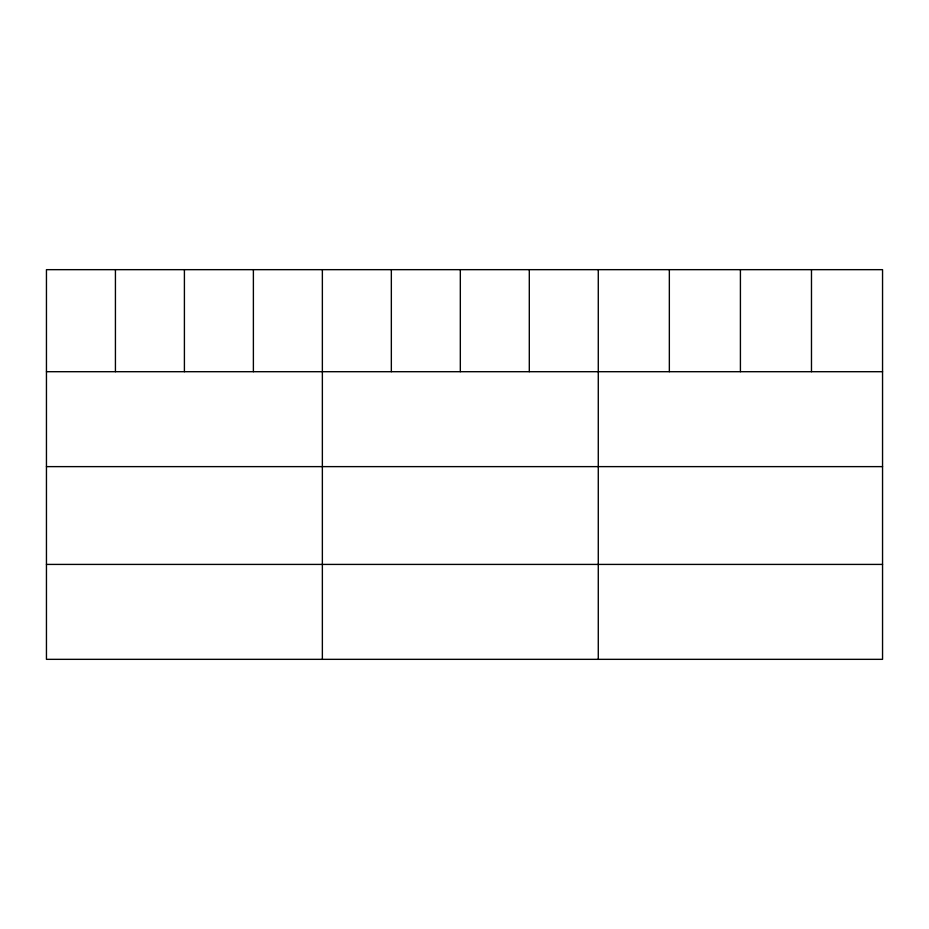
<?xml version="1.0" encoding="UTF-8"?>
<svg xmlns="http://www.w3.org/2000/svg" width="929" height="929" viewBox="0 0 929 929"><rect width="100%" height="100%" fill="white"/><g stroke="black" fill="none" stroke-linecap="round" stroke-linejoin="round"><path stroke-width="1.39" d="M882.55 371.705L882.55 659.335L46.45 659.335L46.45 269.665L882.55 269.665L882.55 371.705L46.45 371.705M46.45 466.625L882.55 466.625M46.45 564.414L882.55 564.414M811.481 269.665L811.481 371.705M740.413 269.665L740.413 371.705M669.344 269.665L669.344 371.705M598.276 269.665L598.276 659.335M529.298 269.665L529.298 371.705M460.319 269.665L460.319 371.705M391.341 269.665L391.341 371.705M322.363 269.665L322.363 659.335M253.385 269.665L253.385 371.705M184.406 269.665L184.406 371.705M115.428 269.665L115.428 371.705"/></g></svg>
